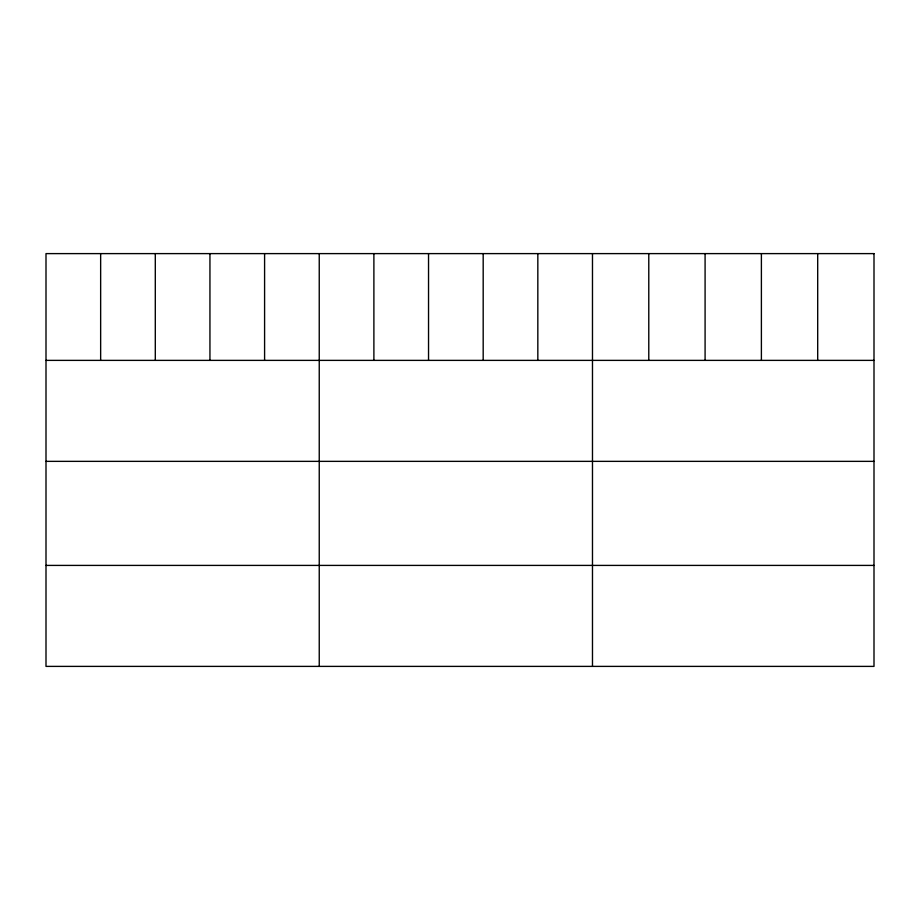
<?xml version="1.0" encoding="UTF-8"?>
<svg xmlns="http://www.w3.org/2000/svg" width="920" height="920" viewBox="0 0 920 920"><rect width="100%" height="100%" fill="white"/><g stroke="black" fill="none" stroke-linecap="round" stroke-linejoin="round"><path stroke-width="1.38" d="M46 360.375L874 360.375M46 461.357L874 461.357M46 565.409L874 565.409M817.696 253.609L817.696 360.375M761.392 253.609L761.392 360.375M705.088 253.609L705.088 360.375M648.784 253.609L648.784 360.375M592.48 253.609L592.48 666.39M537.832 253.609L537.832 360.375M483.184 253.609L483.184 360.375M428.536 253.609L428.536 360.375M373.888 253.609L373.888 360.375M319.24 253.609L319.24 666.39M264.592 253.609L264.592 360.375M209.944 253.609L209.944 360.375M155.296 253.609L155.296 360.375M100.648 253.609L100.648 360.375M874 253.609L46 253.609L46 666.39L874 666.39L874 253.609"/></g></svg>
